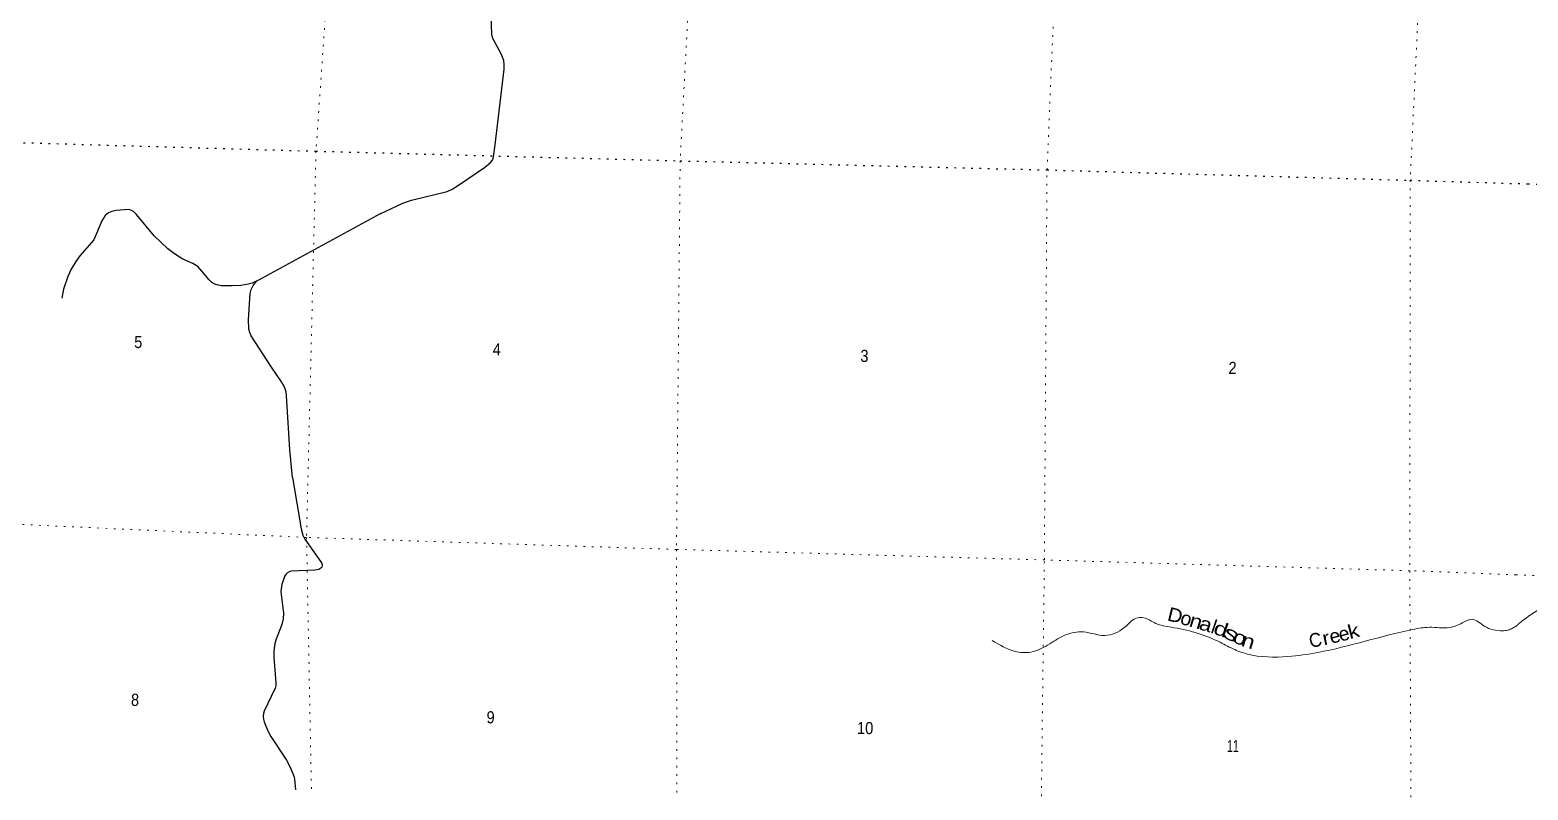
# Model space of a CAD drawing. Header units: feet. Extents: x -757852 to -501257, y -360805 to -170898.
# Drawn here: x -714671 to -693053, y -309597 to -298636 of the extents above; entities that cross this region are included whole.
import ezdxf
from ezdxf.enums import TextEntityAlignment as Align

# ---------------------------------------------------------------- set-up
doc = ezdxf.new("R2010")
doc.units = ezdxf.units.FT
doc.header["$LTSCALE"] = 80
doc.linetypes.add('DOTTED', pattern=[1.5, 0.3, -1.2])
for name, color, linetype, lineweight in [('29', 7, 'Continuous', 25), ('39', 7, 'Continuous', 13), ('41', 7, 'Continuous', 13), ('6', 7, 'DOTTED', 25), ('7', 7, 'DOTTED', 13)]:
    doc.layers.add(name, color=color, linetype=linetype, lineweight=lineweight)

msp = doc.modelspace()

# ---------------------------------------------------------------- linework, layer by layer
at = {"layer": '29'}
for p, q in [((-709616.48, -301286.18), (-711363.37, -302240.21)), ((-710883.83, -305088.68), (-710757.55, -305827.8))]:
    msp.add_line(p, q, dxfattribs=at)
for points in [[(-709616.48, -301286.18), (-709288.79, -301135.19), (-709164.45, -301089.46), (-708652.48, -300965.09), (-708575.69, -300930.34), (-708498.89, -300884.62), (-708111.26, -300621.25), (-708030.81, -300553.58), (-707997.9, -300513.34), (-707979.61, -300467.61), (-707957.67, -300292.03), (-707826.02, -299200.13), (-707826.02, -299136.13), (-707833.33, -299075.76), (-707869.9, -298982.49), (-707986.92, -298770.33), (-707997.89, -298742.89), (-708007.03, -298697.17), (-708008.87, -298565.49), (-708003.38, -298214.32), (-708008.87, -298148.48), (-708023.49, -298084.46), (-708060.06, -298002.17), (-708287.72, -297641.88)], [(-711363.37, -302240.21), (-711462.87, -302285.59), (-711523.17, -302302.07), (-711628.36, -302320.36), (-711753.55, -302327.67), (-711851.44, -302327.67), (-711907.2, -302325.83), (-711956.57, -302316.68), (-712002.28, -302302.05), (-712045.26, -302276.46), (-712082.68, -302239.88), (-712185.07, -302119.17), (-712250.05, -302046.01), (-712320.38, -302005.77), (-712466.66, -301939.93), (-712582.84, -301863.11), (-712682.42, -301793.61), (-712879.89, -301603.4), (-713132.22, -301296.13), (-713175.27, -301252.24), (-713215.5, -301233.95), (-713249.24, -301226.63), (-713424.78, -301237.6), (-713489.77, -301252.24), (-713538.14, -301274.18), (-713584.85, -301310.77), (-713633.22, -301387.58), (-713750.24, -301661.92), (-713848.98, -301778.98), (-713950.55, -301892.38), (-714009.89, -301972.85), (-714074.89, -302086.25), (-714123.25, -302192.33), (-714185.42, -302371.57), (-714211.02, -302503.25)], [(-710883.83, -305088.68), (-710922.56, -304690.69), (-710966.45, -303907.9), (-710974.66, -303856.68), (-710985.63, -303812.79), (-711000.25, -303779.87), (-711039.59, -303710.37), (-711185.87, -303498.21), (-711478.43, -303044.62), (-711499.44, -303000.72), (-711510.41, -302949.51), (-711515, -302817.83), (-711493.06, -302437.41), (-711477.5, -302377.04), (-711449.17, -302320.35), (-711397.97, -302254.51)], [(-710757.55, -305827.8), (-710732.38, -305921.59), (-710705.86, -305978.3), (-710471.81, -306307.52), (-710459.93, -306331.28), (-710454.44, -306353.23), (-710458.1, -306380.67), (-710471.81, -306395.31), (-710501.99, -306417.25), (-710559.58, -306424.57), (-710896.03, -306439.2), (-710918.89, -306444.68), (-710955.46, -306466.63), (-710977.4, -306488.58), (-710998.42, -306519.68), (-711037.74, -306634.89), (-711046.88, -306697.08), (-711049.62, -306739.15), (-711013.05, -307046.42), (-711016.72, -307128.72), (-711034.99, -307207.37), (-711115.45, -307419.53), (-711134.66, -307481.71), (-711144.72, -307549.38), (-711151.11, -307606.08), (-711152.02, -307682.91), (-711122.76, -308048.7), (-711122.77, -308088.93), (-711131.91, -308125.51), (-711188.59, -308246.23), (-711290.98, -308458.39), (-711301.05, -308493.13), (-711304.7, -308537.03), (-711299.22, -308577.27), (-711290.98, -308612.03), (-711238.88, -308745.53), (-711195.9, -308824.19), (-710969.17, -309168.03), (-710932.61, -309237.52), (-710877.97, -309359.14), (-710859.46, -309409.46), (-710853.29, -309438.71), (-710838.89, -309595.69)]]:
    msp.add_lwpolyline(points, dxfattribs=at)
at = {"layer": '39'}
for points in [[(-690337.3, -305858.73), (-690804.05, -305927.58), (-690857.71, -305978.39), (-690868.44, -306149.02), (-690953.32, -306311.58), (-691084.61, -306480.92), (-691171.57, -306573.05), (-691291.65, -306553.68), (-691412.9, -306504.11), (-691553.32, -306566.63), (-691867.1, -306574.13), (-692034.2, -306583.64), (-692260.14, -306686.04), (-692498.94, -306890.64), (-692558.57, -306939.28), (-692771.87, -306947.53), (-692965.34, -307038.75), (-693137.44, -307156.7), (-693202.61, -307212.57), (-693223.96, -307232.52), (-693246.23, -307246.71)], [(-693246.23, -307246.71), (-693309.76, -307279.13), (-693344.69, -307291.77), (-693423.01, -307300.53), (-693685.11, -307232.89), (-693860.24, -307135.13), (-694002.17, -307187.32), (-694186.08, -307253.58), (-694477.08, -307249.98), (-694715.04, -307281.3), (-696086.59, -307613.19), (-696517.51, -307670.78), (-697103.56, -307635.59), (-697309.66, -307560.87), (-697524.81, -307452.17), (-698202.09, -307248.1), (-698426.17, -307193.41), (-698597.28, -307113.64), (-698714.26, -307122.81), (-698879.08, -307255.03), (-699158.93, -307367.42), (-699468, -307317.84), (-699725.94, -307359.2), (-699952.76, -307486.51), (-700228.6, -307607.89), (-700455.61, -307598.2), (-700784.83, -307438.65)]]:
    msp.add_spline(points, degree=3, dxfattribs=at)
at = {"layer": '6'}
for points in [[(-724549.21, -300018.04), (-720803.82, -300192.19), (-720053.78, -300221.16), (-718521.86, -300164.05), (-715841.76, -300230.36), (-710543.55, -300384.07), (-705288.35, -300522.84), (-699994.16, -300654.56), (-694752.95, -300803.35), (-693054, -300856.05)], [(-693054, -300856.05), (-689201.29, -300934.41), (-687215.57, -301008.09)]]:
    msp.add_lwpolyline(points, dxfattribs=at)
at = {"layer": '7'}
msp.add_line((-693227, -306492.05), (-689685.55, -306625.75), dxfattribs=at)
for points in [[(-694203.85, -289069.39), (-694279.2, -290449.69), (-694511.03, -295659.01), (-694752.95, -300803.35), (-694759.21, -306434.36), (-694740.98, -310089.65)], [(-710157.97, -294222.8), (-710204.27, -295497.6), (-710543.55, -300384.07), (-710679.88, -305954.27), (-710608.02, -309602.86)], [(-700079.01, -309927.11), (-700032.43, -306278.62), (-699994.16, -300654.56), (-699794.12, -295949.79)], [(-705098.56, -296946.73), (-705288.35, -300522.84), (-705340.64, -306126.92), (-705336, -309765.81)], [(-693227, -306492.05), (-694759.21, -306434.36), (-700032.43, -306278.62), (-705340.64, -306126.92), (-710679.88, -305954.27), (-715744.2, -305724.23), (-720151.44, -305558.3), (-724718.04, -305352.9)]]:
    msp.add_lwpolyline(points, dxfattribs=at)

# ---------------------------------------------------------------- texts
at = {"layer": '41'}
for s, rotation, width, p in [('D', 346.149, 1.1, (-698167.96, -307174.12)), ('o', 344.513, 1.05, (-698010.39, -307218.2)), ('n', 343.285, 1.2, (-697871.01, -307258.05)), ('a', 343.285, 1.2, (-697729.98, -307300.4)), ('d', 341.233, 1.35, (-697514.21, -307370.15)), ('s', 333.912, 1.6, (-697376.76, -307431.09)), ('o', 338.394, 1.25, (-697245.07, -307491.43)), ('n', 342.737, 1.25, (-697117.11, -307542.57)), ('C', 11.297, 0.95, (-696102.68, -307530.78)), ('r', 12.425, 1.15, (-695948.61, -307500.87)), ('e', 13.949, 1.05, (-695817.61, -307470.32)), ('e', 13.949, 1.05, (-695685.56, -307438.43)), ('k', 14.684, 1.2, (-695546.79, -307400.79))]:
    msp.add_text(s, height=200, rotation=rotation, dxfattribs=dict(at, width=width)).set_placement(p, align=Align.CENTER)
msp.add_text('l', height=200, rotation=341.233, dxfattribs=at).set_placement((-697615.48, -307336.87), align=Align.CENTER)
at = {"layer": '7'}
for s, width, p in [('5', 0.9, (-713168.24, -303222.07)), ('4', 0.9, (-707994.11, -303327.51)), ('3', 0.9, (-702689.44, -303422.62)), ('2', 0.9, (-697377.11, -303595.96)), ('8', 0.9, (-713214.54, -308382.76)), ('9', 0.9, (-708083.28, -308634.39)), ('10', 0.9, (-702736.87, -308787.45)), ('11', 0.65, (-697397.3, -309047.65))]:
    msp.add_text(s, height=175, rotation=358.882, dxfattribs=dict(at, width=width)).set_placement(p)

doc.saveas('drawing.dxf')
